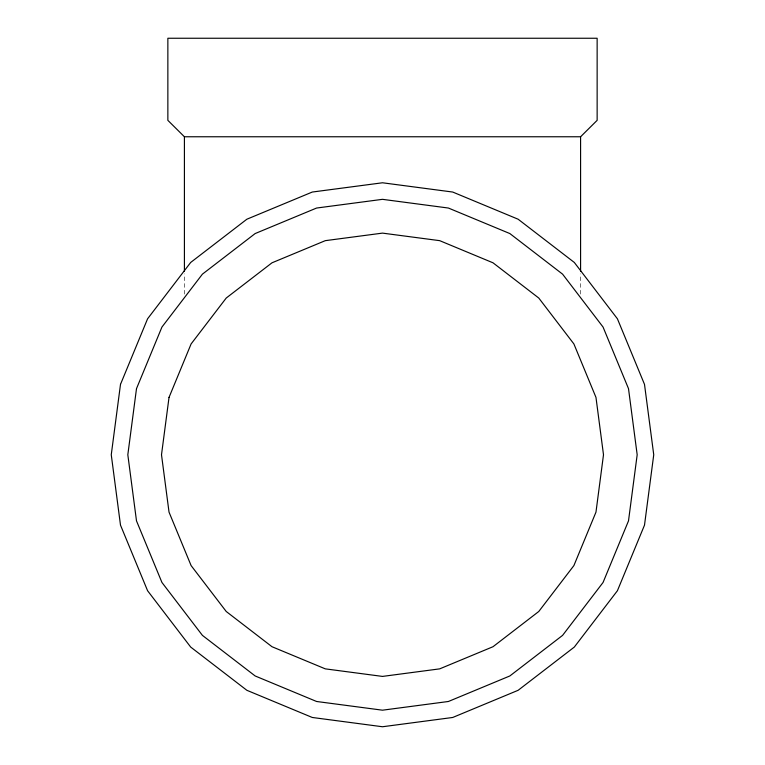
<?xml version="1.0" encoding="UTF-8"?>
<svg xmlns="http://www.w3.org/2000/svg" width="765" height="765" viewBox="0 0 765 765"><rect width="100%" height="100%" fill="white"/><g stroke="black" fill="none" stroke-linecap="round" stroke-linejoin="round"><path stroke-width="0.57" stroke-dasharray="3.83 2.87" d="M184.413 294.095L184.413 273.832M580.587 294.095L580.587 273.832"/><path stroke-width="1.15" d="M184.413 271.451L184.413 136.763L167.86 120.344L167.86 38.25L597.14 38.25L597.14 120.344L580.587 136.763L184.413 136.763M580.587 271.451L580.587 136.763M120.497 384.374L111.26 454.764L120.497 525.144L147.588 590.733L190.686 647.066L246.866 690.298L312.283 717.474L382.5 726.75L452.717 717.474L518.135 690.298L574.314 647.066L617.412 590.733L644.503 525.144L653.74 454.764L644.503 384.374L617.412 318.785L574.314 262.452L518.135 219.22L452.717 192.044L382.5 182.778L312.283 192.044L246.866 219.22L190.686 262.452L147.588 318.785L120.497 384.374M136.495 388.649L127.822 454.764L136.495 520.869L161.941 582.471L202.419 635.38L255.156 675.964L316.586 701.486L382.5 710.188L448.414 701.486L509.844 675.964L562.581 635.38L603.059 582.471L628.505 520.869L637.178 454.764L628.505 388.649L603.059 327.047L562.581 274.147L509.844 233.555L448.414 208.042L382.5 199.33L316.586 208.042L255.156 233.555L202.419 274.147L161.941 327.047L136.495 388.649M169.027 397.398L161.501 454.764L169.027 512.129L191.107 565.584L226.23 611.493L271.996 646.721L325.297 668.859L382.5 676.413L439.703 668.859L493.004 646.721L538.77 611.493L573.893 565.584L595.973 512.129L603.499 454.764L595.973 397.398L573.893 343.934L538.77 298.034L493.004 262.806L439.703 240.659L382.5 233.115L325.297 240.659L271.996 262.806L226.23 298.034L191.107 343.934L169.027 397.398"/></g></svg>
